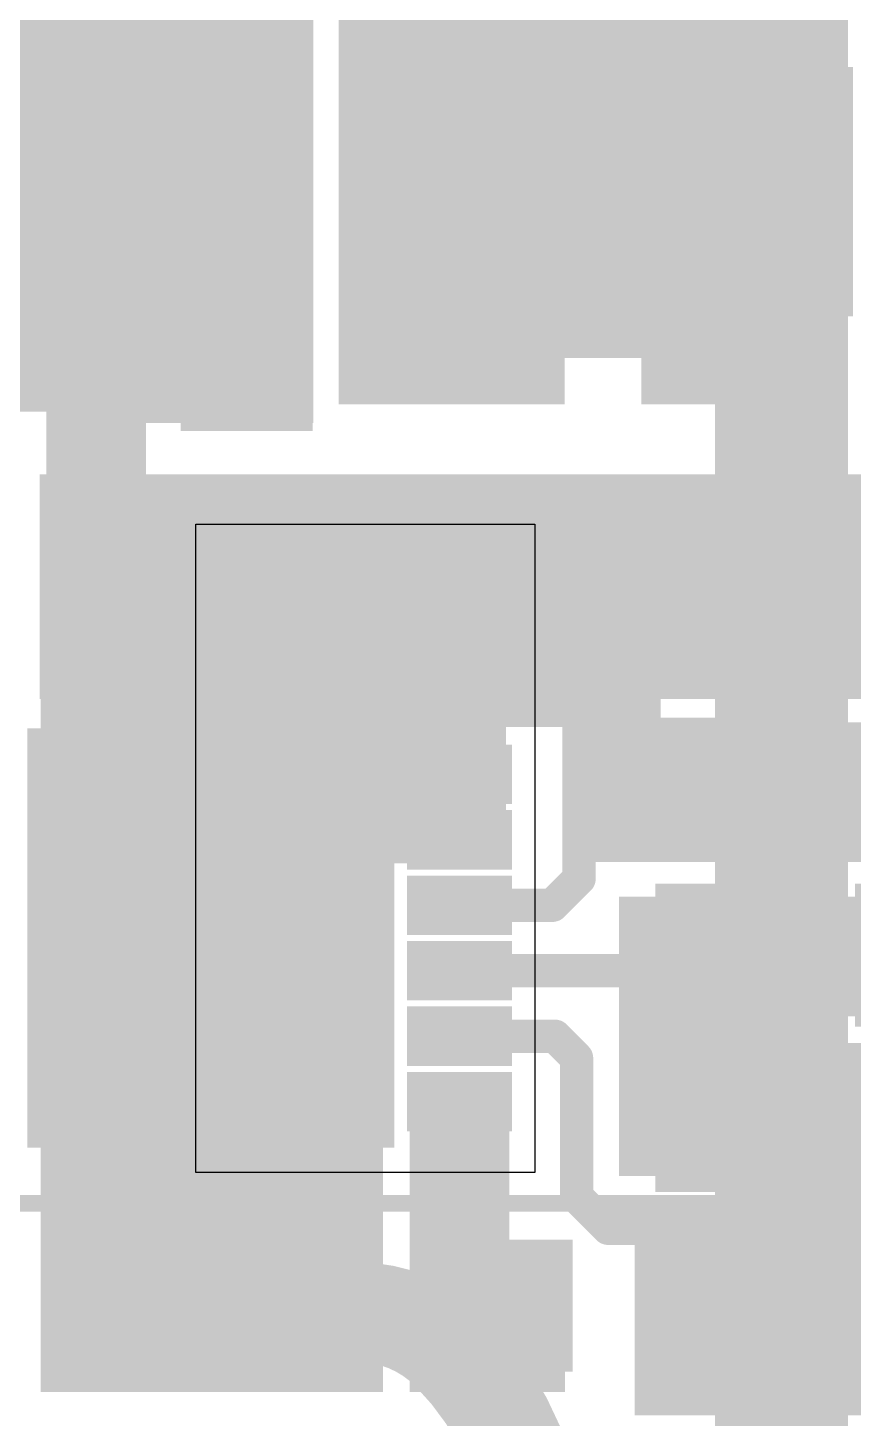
# Model space of a CAD drawing. Header units: millimetres. Extents: x -35.7 to 35.7, y -3.2 to 68.2.
# Drawn here: x -20.08 to -13.77, y 48.19 to 58.81 of the extents above; entities that cross this region are included whole.
import ezdxf

# ---------------------------------------------------------------- set-up
doc = ezdxf.new("R2010")
doc.units = ezdxf.units.MM
for name, color, linetype in [('BottomLayer', 5, 'Continuous'), ('BottomPaste', 16, 'Continuous'), ('BottomSolder', 6, 'Continuous'), ('Mechanical2', 216, 'Continuous'), ('TopLayer', 1, 'Continuous'), ('TopOverlay', 2, 'Continuous'), ('TopSolder', 216, 'Continuous'), ('ViaHoleLayer', 16, 'Continuous')]:
    doc.layers.add(name, color=color, linetype=linetype)

# ---------------------------------------------------------------- blocks, each defined once
blk = doc.blocks.new('RES0603_B_46')
at = {"layer": 'BottomLayer'}
for points in [[(-1.143, -0.4445), (-1.143, 0.4445), (-0.381, 0.4445), (-0.381, -0.4445)], [(0.381, -0.4445), (0.381, 0.4445), (1.143, 0.4445), (1.143, -0.4445)]]:
    blk.add_hatch(color=5, dxfattribs=at).paths.add_polyline_path(points)
at = {"layer": 'BottomPaste'}
for points in [[(-1.143, -0.4445), (-1.143, 0.4445), (-0.381, 0.4445), (-0.381, -0.4445)], [(0.381, -0.4445), (0.381, 0.4445), (1.143, 0.4445), (1.143, -0.4445)]]:
    blk.add_hatch(color=16, dxfattribs=at).paths.add_polyline_path(points)
at = {"layer": 'BottomSolder'}
for points in [[(-1.2446, -0.5461), (-1.2446, 0.5461), (-0.2794, 0.5461), (-0.2794, -0.5461)], [(0.2794, -0.5461), (0.2794, 0.5461), (1.2446, 0.5461), (1.2446, -0.5461)]]:
    blk.add_hatch(color=6, dxfattribs=at).paths.add_polyline_path(points)
blk = doc.blocks.new('CAP_0402_B_98')
at = {"layer": 'BottomLayer'}
for points in [[(-0.241, 0.318), (-0.241, -0.318), (-0.699, -0.318), (-0.699, 0.318)], [(0.699, 0.318), (0.699, -0.318), (0.241, -0.318), (0.241, 0.318)]]:
    blk.add_hatch(color=5, dxfattribs=at).paths.add_polyline_path(points)
at = {"layer": 'BottomPaste'}
for points in [[(-0.241, 0.318), (-0.241, -0.318), (-0.699, -0.318), (-0.699, 0.318)], [(0.699, 0.318), (0.699, -0.318), (0.241, -0.318), (0.241, 0.318)]]:
    blk.add_hatch(color=16, dxfattribs=at).paths.add_polyline_path(points)
at = {"layer": 'BottomSolder'}
for points in [[(-0.181, 0.377), (-0.181, -0.377), (-0.758, -0.377), (-0.758, 0.377)], [(0.758, 0.377), (0.758, -0.377), (0.181, -0.377), (0.181, 0.377)]]:
    blk.add_hatch(color=6, dxfattribs=at).paths.add_polyline_path(points)
blk = doc.blocks.new('CAP_0603_B_99')
at = {"layer": 'BottomLayer'}
for points in [[(-1.143, -0.445), (-1.143, 0.445), (-0.381, 0.445), (-0.381, -0.445)], [(0.381, -0.445), (0.381, 0.445), (1.143, 0.445), (1.143, -0.445)]]:
    blk.add_hatch(color=5, dxfattribs=at).paths.add_polyline_path(points)
at = {"layer": 'BottomPaste'}
for points in [[(-1.143, -0.445), (-1.143, 0.445), (-0.381, 0.445), (-0.381, -0.445)], [(0.381, -0.445), (0.381, 0.445), (1.143, 0.445), (1.143, -0.445)]]:
    blk.add_hatch(color=16, dxfattribs=at).paths.add_polyline_path(points)
at = {"layer": 'BottomSolder'}
for points in [[(-1.203, -0.504), (-1.203, 0.504), (-0.321, 0.504), (-0.321, -0.504)], [(0.321, -0.504), (0.321, 0.504), (1.203, 0.504), (1.203, -0.504)]]:
    blk.add_hatch(color=6, dxfattribs=at).paths.add_polyline_path(points)
blk = doc.blocks.new('CAP_0603_B_101')
at = {"layer": 'BottomLayer'}
for points in [[(-1.143, -0.445), (-1.143, 0.445), (-0.381, 0.445), (-0.381, -0.445)], [(0.381, -0.445), (0.381, 0.445), (1.143, 0.445), (1.143, -0.445)]]:
    blk.add_hatch(color=5, dxfattribs=at).paths.add_polyline_path(points)
at = {"layer": 'BottomPaste'}
for points in [[(-1.143, -0.445), (-1.143, 0.445), (-0.381, 0.445), (-0.381, -0.445)], [(0.381, -0.445), (0.381, 0.445), (1.143, 0.445), (1.143, -0.445)]]:
    blk.add_hatch(color=16, dxfattribs=at).paths.add_polyline_path(points)
at = {"layer": 'BottomSolder'}
for points in [[(-1.203, -0.504), (-1.203, 0.504), (-0.321, 0.504), (-0.321, -0.504)], [(0.321, -0.504), (0.321, 0.504), (1.203, 0.504), (1.203, -0.504)]]:
    blk.add_hatch(color=6, dxfattribs=at).paths.add_polyline_path(points)
blk = doc.blocks.new('CAP_0603_B_102')
at = {"layer": 'BottomLayer'}
for points in [[(-1.143, -0.445), (-1.143, 0.445), (-0.381, 0.445), (-0.381, -0.445)], [(0.381, -0.445), (0.381, 0.445), (1.143, 0.445), (1.143, -0.445)]]:
    blk.add_hatch(color=5, dxfattribs=at).paths.add_polyline_path(points)
at = {"layer": 'BottomPaste'}
for points in [[(-1.143, -0.445), (-1.143, 0.445), (-0.381, 0.445), (-0.381, -0.445)], [(0.381, -0.445), (0.381, 0.445), (1.143, 0.445), (1.143, -0.445)]]:
    blk.add_hatch(color=16, dxfattribs=at).paths.add_polyline_path(points)
at = {"layer": 'BottomSolder'}
for points in [[(-1.203, -0.504), (-1.203, 0.504), (-0.321, 0.504), (-0.321, -0.504)], [(0.321, -0.504), (0.321, 0.504), (1.203, 0.504), (1.203, -0.504)]]:
    blk.add_hatch(color=6, dxfattribs=at).paths.add_polyline_path(points)
blk = doc.blocks.new('CAP_0603_B_120')
at = {"layer": 'BottomLayer'}
for points in [[(-1.143, -0.445), (-1.143, 0.445), (-0.381, 0.445), (-0.381, -0.445)], [(0.381, -0.445), (0.381, 0.445), (1.143, 0.445), (1.143, -0.445)]]:
    blk.add_hatch(color=5, dxfattribs=at).paths.add_polyline_path(points)
at = {"layer": 'BottomPaste'}
for points in [[(-1.143, -0.445), (-1.143, 0.445), (-0.381, 0.445), (-0.381, -0.445)], [(0.381, -0.445), (0.381, 0.445), (1.143, 0.445), (1.143, -0.445)]]:
    blk.add_hatch(color=16, dxfattribs=at).paths.add_polyline_path(points)
at = {"layer": 'BottomSolder'}
for points in [[(-1.203, -0.504), (-1.203, 0.504), (-0.321, 0.504), (-0.321, -0.504)], [(0.321, -0.504), (0.321, 0.504), (1.203, 0.504), (1.203, -0.504)]]:
    blk.add_hatch(color=6, dxfattribs=at).paths.add_polyline_path(points)
blk = doc.blocks.new('SMA_B_129')
at = {"layer": 'BottomLayer'}
for points in [[(-3.25, 0.85), (-0.75, 0.85), (-0.75, -0.85), (-3.25, -0.85)], [(0.75, 0.85), (3.25, 0.85), (3.25, -0.85), (0.75, -0.85)]]:
    blk.add_hatch(color=5, dxfattribs=at).paths.add_polyline_path(points)
at = {"layer": 'BottomPaste'}
for points in [[(-3.25, 0.85), (-0.75, 0.85), (-0.75, -0.85), (-3.25, -0.85)], [(0.75, 0.85), (3.25, 0.85), (3.25, -0.85), (0.75, -0.85)]]:
    blk.add_hatch(color=16, dxfattribs=at).paths.add_polyline_path(points)
at = {"layer": 'BottomSolder'}
for points in [[(-3.352, 0.952), (-0.648, 0.952), (-0.648, -0.952), (-3.352, -0.952)], [(0.648, 0.952), (3.352, 0.952), (3.352, -0.952), (0.648, -0.952)]]:
    blk.add_hatch(color=6, dxfattribs=at).paths.add_polyline_path(points)
blk = doc.blocks.new('RES0603_B_152')
at = {"layer": 'BottomLayer'}
for points in [[(-1.143, -0.4445), (-1.143, 0.4445), (-0.381, 0.4445), (-0.381, -0.4445)], [(0.381, -0.4445), (0.381, 0.4445), (1.143, 0.4445), (1.143, -0.4445)]]:
    blk.add_hatch(color=5, dxfattribs=at).paths.add_polyline_path(points)
at = {"layer": 'BottomPaste'}
for points in [[(-1.143, -0.4445), (-1.143, 0.4445), (-0.381, 0.4445), (-0.381, -0.4445)], [(0.381, -0.4445), (0.381, 0.4445), (1.143, 0.4445), (1.143, -0.4445)]]:
    blk.add_hatch(color=16, dxfattribs=at).paths.add_polyline_path(points)
at = {"layer": 'BottomSolder'}
for points in [[(-1.2446, -0.5461), (-1.2446, 0.5461), (-0.2794, 0.5461), (-0.2794, -0.5461)], [(0.2794, -0.5461), (0.2794, 0.5461), (1.2446, 0.5461), (1.2446, -0.5461)]]:
    blk.add_hatch(color=6, dxfattribs=at).paths.add_polyline_path(points)
blk = doc.blocks.new('RES0603_B_153')
at = {"layer": 'BottomLayer'}
for points in [[(-1.143, -0.4445), (-1.143, 0.4445), (-0.381, 0.4445), (-0.381, -0.4445)], [(0.381, -0.4445), (0.381, 0.4445), (1.143, 0.4445), (1.143, -0.4445)]]:
    blk.add_hatch(color=5, dxfattribs=at).paths.add_polyline_path(points)
at = {"layer": 'BottomPaste'}
for points in [[(-1.143, -0.4445), (-1.143, 0.4445), (-0.381, 0.4445), (-0.381, -0.4445)], [(0.381, -0.4445), (0.381, 0.4445), (1.143, 0.4445), (1.143, -0.4445)]]:
    blk.add_hatch(color=16, dxfattribs=at).paths.add_polyline_path(points)
at = {"layer": 'BottomSolder'}
for points in [[(-1.2446, -0.5461), (-1.2446, 0.5461), (-0.2794, 0.5461), (-0.2794, -0.5461)], [(0.2794, -0.5461), (0.2794, 0.5461), (1.2446, 0.5461), (1.2446, -0.5461)]]:
    blk.add_hatch(color=6, dxfattribs=at).paths.add_polyline_path(points)
blk = doc.blocks.new('750314597_163')
at = {"layer": 'TopOverlay', "const_width": 0.127}
blk.add_lwpolyline([(4.14, 4.928), (-3.937, 4.928)], dxfattribs=at)
blk = doc.blocks.new('LM5160ADNTR_B_164')
at = {"layer": 'BottomLayer'}
for points in [[(-1.3, 1.5), (1.3, 1.5), (1.3, -1.5), (-1.3, -1.5)], [(-2.2, 1.375), (-1.6, 1.375), (-1.6, 1.125), (-2.2, 1.125)], [(1.6, 1.375), (2.2, 1.375), (2.2, 1.125), (1.6, 1.125)], [(-2.2, 0.875), (-1.6, 0.875), (-1.6, 0.625), (-2.2, 0.625)], [(1.6, 0.875), (2.2, 0.875), (2.2, 0.625), (1.6, 0.625)], [(-2.2, 0.375), (-1.6, 0.375), (-1.6, 0.125), (-2.2, 0.125)], [(1.6, 0.375), (2.2, 0.375), (2.2, 0.125), (1.6, 0.125)], [(-2.2, -0.125), (-1.6, -0.125), (-1.6, -0.375), (-2.2, -0.375)], [(1.6, -0.125), (2.2, -0.125), (2.2, -0.375), (1.6, -0.375)], [(-2.2, -0.625), (-1.6, -0.625), (-1.6, -0.875), (-2.2, -0.875)], [(1.6, -0.625), (2.2, -0.625), (2.2, -0.875), (1.6, -0.875)], [(-2.2, -1.125), (-1.6, -1.125), (-1.6, -1.375), (-2.2, -1.375)], [(1.6, -1.125), (2.2, -1.125), (2.2, -1.375), (1.6, -1.375)]]:
    blk.add_hatch(color=5, dxfattribs=at).paths.add_polyline_path(points)
at = {"layer": 'BottomPaste'}
for points in [[(-1.3, 1.5), (1.3, 1.5), (1.3, -1.5), (-1.3, -1.5)], [(-2.2, 1.375), (-1.6, 1.375), (-1.6, 1.125), (-2.2, 1.125)], [(1.6, 1.375), (2.2, 1.375), (2.2, 1.125), (1.6, 1.125)], [(-2.2, 0.875), (-1.6, 0.875), (-1.6, 0.625), (-2.2, 0.625)], [(1.6, 0.875), (2.2, 0.875), (2.2, 0.625), (1.6, 0.625)], [(-2.2, 0.375), (-1.6, 0.375), (-1.6, 0.125), (-2.2, 0.125)], [(1.6, 0.375), (2.2, 0.375), (2.2, 0.125), (1.6, 0.125)], [(-2.2, -0.125), (-1.6, -0.125), (-1.6, -0.375), (-2.2, -0.375)], [(1.6, -0.125), (2.2, -0.125), (2.2, -0.375), (1.6, -0.375)], [(-2.2, -0.625), (-1.6, -0.625), (-1.6, -0.875), (-2.2, -0.875)], [(1.6, -0.625), (2.2, -0.625), (2.2, -0.875), (1.6, -0.875)], [(-2.2, -1.125), (-1.6, -1.125), (-1.6, -1.375), (-2.2, -1.375)], [(1.6, -1.125), (2.2, -1.125), (2.2, -1.375), (1.6, -1.375)]]:
    blk.add_hatch(color=16, dxfattribs=at).paths.add_polyline_path(points)
at = {"layer": 'BottomSolder'}
for points in [[(-1.402, 1.602), (1.402, 1.602), (1.402, -1.602), (-1.402, -1.602)], [(-2.302, 1.477), (-1.498, 1.477), (-1.498, 1.023), (-2.302, 1.023)], [(1.498, 1.477), (2.302, 1.477), (2.302, 1.023), (1.498, 1.023)], [(-2.302, 0.977), (-1.498, 0.977), (-1.498, 0.523), (-2.302, 0.523)], [(1.498, 0.977), (2.302, 0.977), (2.302, 0.523), (1.498, 0.523)], [(-2.302, 0.477), (-1.498, 0.477), (-1.498, 0.023), (-2.302, 0.023)], [(1.498, 0.477), (2.302, 0.477), (2.302, 0.023), (1.498, 0.023)], [(-2.302, -0.023), (-1.498, -0.023), (-1.498, -0.477), (-2.302, -0.477)], [(1.498, -0.023), (2.302, -0.023), (2.302, -0.477), (1.498, -0.477)], [(-2.302, -0.523), (-1.498, -0.523), (-1.498, -0.977), (-2.302, -0.977)], [(1.498, -0.523), (2.302, -0.523), (2.302, -0.977), (1.498, -0.977)], [(-2.302, -1.023), (-1.498, -1.023), (-1.498, -1.477), (-2.302, -1.477)], [(1.498, -1.023), (2.302, -1.023), (2.302, -1.477), (1.498, -1.477)]]:
    blk.add_hatch(color=6, dxfattribs=at).paths.add_polyline_path(points)

msp = doc.modelspace()

# ---------------------------------------------------------------- hatches: boundary and pattern name
at = {"layer": 'BottomLayer'}
for points in [[(-19.787, 55.788), (-17.9, 55.788), (-17.9, 60.3), (-19.787, 60.3)], [(-17.348, 56.286), (-13.875, 56.286), (-13.875, 60.147), (-17.348, 60.147)], [(-19.99, 55.397), (-19.99, 53.68), (-7.341, 53.68), (-7.341, 55.397)], [(-19.983, 53.68), (-11.862, 53.68), (-11.862, 55.042), (-19.983, 55.042)], [(-19.983, 52.426), (-16.427, 52.426), (-16.427, 54.635), (-19.983, 54.635)], [(-15.995, 52.435), (-11.303, 52.435), (-11.303, 53.502), (-15.995, 53.502)], [(-15.563, 50.038), (-14.402, 50.038), (-14.402, 52.172), (-15.563, 52.172)], [(-14.122, 51.257), (-12.903, 51.257), (-12.903, 52.172), (-14.122, 52.172)], [(-14.039, 48.209), (-11.532, 48.209), (-11.532, 51.054), (-14.039, 51.054)], [(-19.983, 48.387), (-17.366, 48.387), (-17.366, 50.927), (-19.983, 50.927)], [(-17.163, 48.387), (-16.401, 48.387), (-16.401, 50.749), (-17.163, 50.749)], [(-15.443, 48.209), (-14.376, 48.209), (-14.376, 49.809), (-15.443, 49.809)], [(-16.789, 48.387), (-15.975, 48.387), (-15.975, 49.505), (-16.789, 49.505)]]:
    msp.add_hatch(color=5, dxfattribs=at).paths.add_polyline_path(points)
h = msp.add_hatch(color=5, dxfattribs=at)
edge = h.paths.add_edge_path()
edge.add_arc((-17.31, 58.438), 0.3, 0, 360)
h = msp.add_hatch(color=5, dxfattribs=at)
edge = h.paths.add_edge_path()
edge.add_arc((-16.618, 58.438), 0.3, 0, 360)
h = msp.add_hatch(color=5, dxfattribs=at)
edge = h.paths.add_edge_path()
edge.add_arc((-17.31, 57.763), 0.3, 0, 360)
h = msp.add_hatch(color=5, dxfattribs=at)
edge = h.paths.add_edge_path()
edge.add_arc((-16.618, 57.763), 0.3, 0, 360)
h = msp.add_hatch(color=5, dxfattribs=at)
edge = h.paths.add_edge_path()
edge.add_arc((-17.31, 57.088), 0.3, 0, 360)
h = msp.add_hatch(color=5, dxfattribs=at)
edge = h.paths.add_edge_path()
edge.add_arc((-16.618, 57.088), 0.3, 0, 360)
h = msp.add_hatch(color=5, dxfattribs=at)
edge = h.paths.add_edge_path()
edge.add_arc((-15.677, 54.686), 0.3, 0, 360)
h = msp.add_hatch(color=5, dxfattribs=at)
edge = h.paths.add_edge_path()
edge.add_arc((-17.678, 54.533), 0.3, 0, 360)
h = msp.add_hatch(color=5, dxfattribs=at)
edge = h.paths.add_edge_path()
edge.add_arc((-15.677, 54.041), 0.3, 0, 360)
h = msp.add_hatch(color=5, dxfattribs=at)
edge = h.paths.add_edge_path()
edge.add_arc((-18.407, 53.858), 0.3, 0, 360)
h = msp.add_hatch(color=5, dxfattribs=at)
edge = h.paths.add_edge_path()
edge.add_arc((-17.678, 53.858), 0.3, 0, 360)
h = msp.add_hatch(color=5, dxfattribs=at)
edge = h.paths.add_edge_path()
edge.add_arc((-18.407, 53.183), 0.3, 0, 360)
h = msp.add_hatch(color=5, dxfattribs=at)
edge = h.paths.add_edge_path()
edge.add_arc((-17.678, 53.183), 0.3, 0, 360)
h = msp.add_hatch(color=5, dxfattribs=at)
edge = h.paths.add_edge_path()
edge.add_arc((-15.646, 52.908), 0.3, 0, 360)
h = msp.add_hatch(color=5, dxfattribs=at)
edge = h.paths.add_edge_path()
edge.add_arc((-18.407, 52.509), 0.3, 0, 360)
h = msp.add_hatch(color=5, dxfattribs=at)
edge = h.paths.add_edge_path()
edge.add_arc((-17.678, 52.509), 0.3, 0, 360)
h = msp.add_hatch(color=5, dxfattribs=at)
edge = h.paths.add_edge_path()
edge.add_arc((-18.407, 51.834), 0.3, 0, 360)
h = msp.add_hatch(color=5, dxfattribs=at)
edge = h.paths.add_edge_path()
edge.add_arc((-17.678, 51.834), 0.3, 0, 360)
h = msp.add_hatch(color=5, dxfattribs=at)
edge = h.paths.add_edge_path()
edge.add_arc((-18.407, 51.159), 0.3, 0, 360)
h = msp.add_hatch(color=5, dxfattribs=at)
edge = h.paths.add_edge_path()
edge.add_arc((-17.678, 51.159), 0.3, 0, 360)
h = msp.add_hatch(color=5, dxfattribs=at)
edge = h.paths.add_edge_path()
edge.add_arc((-18.407, 50.49), 0.3, 0, 360)
h = msp.add_hatch(color=5, dxfattribs=at)
edge = h.paths.add_edge_path()
edge.add_arc((-17.678, 50.484), 0.3, 0, 360)
at = {"layer": 'BottomSolder'}
h = msp.add_hatch(color=6, dxfattribs=at)
edge = h.paths.add_edge_path()
edge.add_arc((-17.31, 58.438), 0.15, 0, 360)
h = msp.add_hatch(color=6, dxfattribs=at)
edge = h.paths.add_edge_path()
edge.add_arc((-16.618, 58.438), 0.15, 0, 360)
h = msp.add_hatch(color=6, dxfattribs=at)
edge = h.paths.add_edge_path()
edge.add_arc((-17.31, 57.763), 0.15, 0, 360)
h = msp.add_hatch(color=6, dxfattribs=at)
edge = h.paths.add_edge_path()
edge.add_arc((-16.618, 57.763), 0.15, 0, 360)
h = msp.add_hatch(color=6, dxfattribs=at)
edge = h.paths.add_edge_path()
edge.add_arc((-17.31, 57.088), 0.15, 0, 360)
h = msp.add_hatch(color=6, dxfattribs=at)
edge = h.paths.add_edge_path()
edge.add_arc((-16.618, 57.088), 0.15, 0, 360)
h = msp.add_hatch(color=6, dxfattribs=at)
edge = h.paths.add_edge_path()
edge.add_arc((-15.677, 54.686), 0.15, 0, 360)
h = msp.add_hatch(color=6, dxfattribs=at)
edge = h.paths.add_edge_path()
edge.add_arc((-17.678, 54.533), 0.15, 0, 360)
h = msp.add_hatch(color=6, dxfattribs=at)
edge = h.paths.add_edge_path()
edge.add_arc((-15.677, 54.041), 0.15, 0, 360)
h = msp.add_hatch(color=6, dxfattribs=at)
edge = h.paths.add_edge_path()
edge.add_arc((-18.407, 53.858), 0.15, 0, 360)
h = msp.add_hatch(color=6, dxfattribs=at)
edge = h.paths.add_edge_path()
edge.add_arc((-17.678, 53.858), 0.15, 0, 360)
h = msp.add_hatch(color=6, dxfattribs=at)
edge = h.paths.add_edge_path()
edge.add_arc((-18.407, 53.183), 0.15, 0, 360)
h = msp.add_hatch(color=6, dxfattribs=at)
edge = h.paths.add_edge_path()
edge.add_arc((-17.678, 53.183), 0.15, 0, 360)
h = msp.add_hatch(color=6, dxfattribs=at)
edge = h.paths.add_edge_path()
edge.add_arc((-15.646, 52.908), 0.15, 0, 360)
h = msp.add_hatch(color=6, dxfattribs=at)
edge = h.paths.add_edge_path()
edge.add_arc((-18.407, 52.509), 0.15, 0, 360)
h = msp.add_hatch(color=6, dxfattribs=at)
edge = h.paths.add_edge_path()
edge.add_arc((-17.678, 52.509), 0.15, 0, 360)
h = msp.add_hatch(color=6, dxfattribs=at)
edge = h.paths.add_edge_path()
edge.add_arc((-18.407, 51.834), 0.15, 0, 360)
h = msp.add_hatch(color=6, dxfattribs=at)
edge = h.paths.add_edge_path()
edge.add_arc((-17.678, 51.834), 0.15, 0, 360)
h = msp.add_hatch(color=6, dxfattribs=at)
edge = h.paths.add_edge_path()
edge.add_arc((-18.407, 51.159), 0.15, 0, 360)
h = msp.add_hatch(color=6, dxfattribs=at)
edge = h.paths.add_edge_path()
edge.add_arc((-17.678, 51.159), 0.15, 0, 360)
h = msp.add_hatch(color=6, dxfattribs=at)
edge = h.paths.add_edge_path()
edge.add_arc((-18.407, 50.49), 0.15, 0, 360)
h = msp.add_hatch(color=6, dxfattribs=at)
edge = h.paths.add_edge_path()
edge.add_arc((-17.678, 50.484), 0.15, 0, 360)
at = {"layer": 'TopLayer'}
for points in [[(-20.523, 59.685), (-18.962, 58.592), (-17.424, 60.789), (-18.985, 61.882)], [(-15.392, 55.931), (-13.818, 55.931), (-13.818, 60.996), (-15.392, 60.996)], [(-20.523, 55.874), (-18.415, 55.874), (-18.415, 59.685), (-20.523, 59.685)], [(-17.704, 55.931), (-15.977, 55.931), (-15.977, 59.66), (-17.704, 59.66)], [(-18.796, 53.467), (-15.245, 53.467), (-15.245, 55.397), (-18.796, 55.397)]]:
    msp.add_hatch(color=1, dxfattribs=at).paths.add_polyline_path(points)
h = msp.add_hatch(color=1, dxfattribs=at)
edge = h.paths.add_edge_path()
edge.add_arc((-17.31, 58.438), 0.3, 0, 360)
h = msp.add_hatch(color=1, dxfattribs=at)
edge = h.paths.add_edge_path()
edge.add_arc((-16.618, 58.438), 0.3, 0, 360)
h = msp.add_hatch(color=1, dxfattribs=at)
edge = h.paths.add_edge_path()
edge.add_arc((-17.31, 57.763), 0.3, 0, 360)
h = msp.add_hatch(color=1, dxfattribs=at)
edge = h.paths.add_edge_path()
edge.add_arc((-16.618, 57.763), 0.3, 0, 360)
h = msp.add_hatch(color=1, dxfattribs=at)
edge = h.paths.add_edge_path()
edge.add_arc((-17.31, 57.088), 0.3, 0, 360)
h = msp.add_hatch(color=1, dxfattribs=at)
edge = h.paths.add_edge_path()
edge.add_arc((-16.618, 57.088), 0.3, 0, 360)
h = msp.add_hatch(color=1, dxfattribs=at)
edge = h.paths.add_edge_path()
edge.add_arc((-15.677, 54.686), 0.3, 0, 360)
h = msp.add_hatch(color=1, dxfattribs=at)
edge = h.paths.add_edge_path()
edge.add_arc((-17.678, 54.533), 0.3, 0, 360)
h = msp.add_hatch(color=1, dxfattribs=at)
edge = h.paths.add_edge_path()
edge.add_arc((-15.677, 54.041), 0.3, 0, 360)
h = msp.add_hatch(color=1, dxfattribs=at)
edge = h.paths.add_edge_path()
edge.add_arc((-18.407, 53.858), 0.3, 0, 360)
h = msp.add_hatch(color=1, dxfattribs=at)
edge = h.paths.add_edge_path()
edge.add_arc((-17.678, 53.858), 0.3, 0, 360)
h = msp.add_hatch(color=1, dxfattribs=at)
edge = h.paths.add_edge_path()
edge.add_arc((-18.407, 53.183), 0.3, 0, 360)
h = msp.add_hatch(color=1, dxfattribs=at)
edge = h.paths.add_edge_path()
edge.add_arc((-17.678, 53.183), 0.3, 0, 360)
h = msp.add_hatch(color=1, dxfattribs=at)
edge = h.paths.add_edge_path()
edge.add_arc((-15.646, 52.908), 0.3, 0, 360)
h = msp.add_hatch(color=1, dxfattribs=at)
edge = h.paths.add_edge_path()
edge.add_arc((-18.407, 52.509), 0.3, 0, 360)
h = msp.add_hatch(color=1, dxfattribs=at)
edge = h.paths.add_edge_path()
edge.add_arc((-17.678, 52.509), 0.3, 0, 360)
h = msp.add_hatch(color=1, dxfattribs=at)
edge = h.paths.add_edge_path()
edge.add_arc((-18.407, 51.834), 0.3, 0, 360)
h = msp.add_hatch(color=1, dxfattribs=at)
edge = h.paths.add_edge_path()
edge.add_arc((-17.678, 51.834), 0.3, 0, 360)
h = msp.add_hatch(color=1, dxfattribs=at)
edge = h.paths.add_edge_path()
edge.add_arc((-18.407, 51.159), 0.3, 0, 360)
h = msp.add_hatch(color=1, dxfattribs=at)
edge = h.paths.add_edge_path()
edge.add_arc((-17.678, 51.159), 0.3, 0, 360)
h = msp.add_hatch(color=1, dxfattribs=at)
edge = h.paths.add_edge_path()
edge.add_arc((-18.407, 50.49), 0.3, 0, 360)
h = msp.add_hatch(color=1, dxfattribs=at)
edge = h.paths.add_edge_path()
edge.add_arc((-17.678, 50.484), 0.3, 0, 360)
at = {"layer": 'TopSolder'}
h = msp.add_hatch(color=216, dxfattribs=at)
edge = h.paths.add_edge_path()
edge.add_arc((-17.31, 58.438), 0.15, 0, 360)
h = msp.add_hatch(color=216, dxfattribs=at)
edge = h.paths.add_edge_path()
edge.add_arc((-16.618, 58.438), 0.15, 0, 360)
h = msp.add_hatch(color=216, dxfattribs=at)
edge = h.paths.add_edge_path()
edge.add_arc((-17.31, 57.763), 0.15, 0, 360)
h = msp.add_hatch(color=216, dxfattribs=at)
edge = h.paths.add_edge_path()
edge.add_arc((-16.618, 57.763), 0.15, 0, 360)
h = msp.add_hatch(color=216, dxfattribs=at)
edge = h.paths.add_edge_path()
edge.add_arc((-17.31, 57.088), 0.15, 0, 360)
h = msp.add_hatch(color=216, dxfattribs=at)
edge = h.paths.add_edge_path()
edge.add_arc((-16.618, 57.088), 0.15, 0, 360)
h = msp.add_hatch(color=216, dxfattribs=at)
edge = h.paths.add_edge_path()
edge.add_arc((-15.677, 54.686), 0.15, 0, 360)
h = msp.add_hatch(color=216, dxfattribs=at)
edge = h.paths.add_edge_path()
edge.add_arc((-17.678, 54.533), 0.15, 0, 360)
h = msp.add_hatch(color=216, dxfattribs=at)
edge = h.paths.add_edge_path()
edge.add_arc((-15.677, 54.041), 0.15, 0, 360)
h = msp.add_hatch(color=216, dxfattribs=at)
edge = h.paths.add_edge_path()
edge.add_arc((-18.407, 53.858), 0.15, 0, 360)
h = msp.add_hatch(color=216, dxfattribs=at)
edge = h.paths.add_edge_path()
edge.add_arc((-17.678, 53.858), 0.15, 0, 360)
h = msp.add_hatch(color=216, dxfattribs=at)
edge = h.paths.add_edge_path()
edge.add_arc((-18.407, 53.183), 0.15, 0, 360)
h = msp.add_hatch(color=216, dxfattribs=at)
edge = h.paths.add_edge_path()
edge.add_arc((-17.678, 53.183), 0.15, 0, 360)
h = msp.add_hatch(color=216, dxfattribs=at)
edge = h.paths.add_edge_path()
edge.add_arc((-15.646, 52.908), 0.15, 0, 360)
h = msp.add_hatch(color=216, dxfattribs=at)
edge = h.paths.add_edge_path()
edge.add_arc((-18.407, 52.509), 0.15, 0, 360)
h = msp.add_hatch(color=216, dxfattribs=at)
edge = h.paths.add_edge_path()
edge.add_arc((-17.678, 52.509), 0.15, 0, 360)
h = msp.add_hatch(color=216, dxfattribs=at)
edge = h.paths.add_edge_path()
edge.add_arc((-18.407, 51.834), 0.15, 0, 360)
h = msp.add_hatch(color=216, dxfattribs=at)
edge = h.paths.add_edge_path()
edge.add_arc((-17.678, 51.834), 0.15, 0, 360)
h = msp.add_hatch(color=216, dxfattribs=at)
edge = h.paths.add_edge_path()
edge.add_arc((-18.407, 51.159), 0.15, 0, 360)
h = msp.add_hatch(color=216, dxfattribs=at)
edge = h.paths.add_edge_path()
edge.add_arc((-17.678, 51.159), 0.15, 0, 360)
h = msp.add_hatch(color=216, dxfattribs=at)
edge = h.paths.add_edge_path()
edge.add_arc((-18.407, 50.49), 0.15, 0, 360)
h = msp.add_hatch(color=216, dxfattribs=at)
edge = h.paths.add_edge_path()
edge.add_arc((-17.678, 50.484), 0.15, 0, 360)
at = {"layer": 'ViaHoleLayer'}
h = msp.add_hatch(color=16, dxfattribs=at)
edge = h.paths.add_edge_path()
edge.add_arc((-17.31, 58.438), 0.15, 0, 360)
h = msp.add_hatch(color=16, dxfattribs=at)
edge = h.paths.add_edge_path()
edge.add_arc((-16.618, 58.438), 0.15, 0, 360)
h = msp.add_hatch(color=16, dxfattribs=at)
edge = h.paths.add_edge_path()
edge.add_arc((-17.31, 57.763), 0.15, 0, 360)
h = msp.add_hatch(color=16, dxfattribs=at)
edge = h.paths.add_edge_path()
edge.add_arc((-16.618, 57.763), 0.15, 0, 360)
h = msp.add_hatch(color=16, dxfattribs=at)
edge = h.paths.add_edge_path()
edge.add_arc((-17.31, 57.088), 0.15, 0, 360)
h = msp.add_hatch(color=16, dxfattribs=at)
edge = h.paths.add_edge_path()
edge.add_arc((-16.618, 57.088), 0.15, 0, 360)
h = msp.add_hatch(color=16, dxfattribs=at)
edge = h.paths.add_edge_path()
edge.add_arc((-15.677, 54.686), 0.15, 0, 360)
h = msp.add_hatch(color=16, dxfattribs=at)
edge = h.paths.add_edge_path()
edge.add_arc((-17.678, 54.533), 0.15, 0, 360)
h = msp.add_hatch(color=16, dxfattribs=at)
edge = h.paths.add_edge_path()
edge.add_arc((-15.677, 54.041), 0.15, 0, 360)
h = msp.add_hatch(color=16, dxfattribs=at)
edge = h.paths.add_edge_path()
edge.add_arc((-18.407, 53.858), 0.15, 0, 360)
h = msp.add_hatch(color=16, dxfattribs=at)
edge = h.paths.add_edge_path()
edge.add_arc((-17.678, 53.858), 0.15, 0, 360)
h = msp.add_hatch(color=16, dxfattribs=at)
edge = h.paths.add_edge_path()
edge.add_arc((-18.407, 53.183), 0.15, 0, 360)
h = msp.add_hatch(color=16, dxfattribs=at)
edge = h.paths.add_edge_path()
edge.add_arc((-17.678, 53.183), 0.15, 0, 360)
h = msp.add_hatch(color=16, dxfattribs=at)
edge = h.paths.add_edge_path()
edge.add_arc((-15.646, 52.908), 0.15, 0, 360)
h = msp.add_hatch(color=16, dxfattribs=at)
edge = h.paths.add_edge_path()
edge.add_arc((-18.407, 52.509), 0.15, 0, 360)
h = msp.add_hatch(color=16, dxfattribs=at)
edge = h.paths.add_edge_path()
edge.add_arc((-17.678, 52.509), 0.15, 0, 360)
h = msp.add_hatch(color=16, dxfattribs=at)
edge = h.paths.add_edge_path()
edge.add_arc((-18.407, 51.834), 0.15, 0, 360)
h = msp.add_hatch(color=16, dxfattribs=at)
edge = h.paths.add_edge_path()
edge.add_arc((-17.678, 51.834), 0.15, 0, 360)
h = msp.add_hatch(color=16, dxfattribs=at)
edge = h.paths.add_edge_path()
edge.add_arc((-18.407, 51.159), 0.15, 0, 360)
h = msp.add_hatch(color=16, dxfattribs=at)
edge = h.paths.add_edge_path()
edge.add_arc((-17.678, 51.159), 0.15, 0, 360)
h = msp.add_hatch(color=16, dxfattribs=at)
edge = h.paths.add_edge_path()
edge.add_arc((-18.407, 50.49), 0.15, 0, 360)
h = msp.add_hatch(color=16, dxfattribs=at)
edge = h.paths.add_edge_path()
edge.add_arc((-17.678, 50.484), 0.15, 0, 360)

# ---------------------------------------------------------------- linework, layer by layer
at = {"layer": 'BottomLayer'}
for points, const_width in [([(-15.868, 52.308), (-15.868, 53.299)], 0.254), ([(-16.071, 52.105), (-15.868, 52.308)], 0.254), ([(-16.782, 52.105), (-16.071, 52.105)], 0.254), ([(-19.068, 51.469), (-18.682, 51.855)], 0.457), ([(-16.782, 51.605), (-15.436, 51.605)], 0.254), ([(-15.436, 51.605), (-15.182, 51.351)], 0.254), ([(-19.068, 49.031), (-19.068, 51.469)], 0.457), ([(-15.182, 51.013), (-15.182, 51.351)], 0.254), ([(-16.782, 51.105), (-16.053, 51.105)], 0.254), ([(-16.053, 51.105), (-15.886, 50.938)], 0.254), ([(-15.886, 49.879), (-15.886, 50.938)], 0.254), ([(-15.886, 49.879), (-15.645, 49.638)], 0.254), ([(-15.645, 49.638), (-15.12, 49.638)], 0.254), ([(-15.12, 49.638), (-15.088, 49.606)], 0.254)]:
    msp.add_lwpolyline(points, dxfattribs=dict(at, const_width=const_width))
for points, const_width in [([(-15.931, 53.299, 1), (-15.804, 53.299, 1)], 0.127), ([(-15.931, 52.308, 1), (-15.804, 52.308, 1)], 0.127), ([(-15.931, 52.308, 1), (-15.804, 52.308, 1)], 0.127), ([(-16.846, 52.105, 1), (-16.719, 52.105, 1)], 0.127), ([(-16.134, 52.105, 1), (-16.007, 52.105, 1)], 0.127), ([(-16.134, 52.105, 1), (-16.007, 52.105, 1)], 0.127), ([(-18.796, 51.855, 1), (-18.568, 51.855, 1)], 0.229), ([(-16.846, 51.605, 1), (-16.719, 51.605, 1)], 0.127), ([(-15.499, 51.605, 1), (-15.372, 51.605, 1)], 0.127), ([(-15.499, 51.605, 1), (-15.372, 51.605, 1)], 0.127), ([(-19.182, 51.469, 1), (-18.954, 51.469, 1)], 0.229), ([(-19.182, 51.469, 1), (-18.954, 51.469, 1)], 0.229), ([(-15.245, 51.351, 1), (-15.118, 51.351, 1)], 0.127), ([(-15.245, 51.351, 1), (-15.118, 51.351, 1)], 0.127), ([(-16.846, 51.105, 1), (-16.719, 51.105, 1)], 0.127), ([(-16.116, 51.105, 1), (-15.989, 51.105, 1)], 0.127), ([(-16.116, 51.105, 1), (-15.989, 51.105, 1)], 0.127), ([(-15.245, 51.013, 1), (-15.118, 51.013, 1)], 0.127), ([(-15.95, 50.938, 1), (-15.823, 50.938, 1)], 0.127), ([(-15.95, 50.938, 1), (-15.823, 50.938, 1)], 0.127), ([(-15.95, 49.879, 1), (-15.823, 49.879, 1)], 0.127), ([(-15.95, 49.879, 1), (-15.823, 49.879, 1)], 0.127), ([(-15.709, 49.638, 1), (-15.582, 49.638, 1)], 0.127), ([(-15.709, 49.638, 1), (-15.582, 49.638, 1)], 0.127), ([(-15.183, 49.638, 1), (-15.056, 49.638, 1)], 0.127), ([(-15.183, 49.638, 1), (-15.056, 49.638, 1)], 0.127), ([(-15.151, 49.606, 1), (-15.024, 49.606, 1)], 0.127), ([(-19.182, 49.031, 1), (-18.954, 49.031, 1)], 0.229)]:
    msp.add_lwpolyline(points, format="xyb", close=True, dxfattribs=dict(at, const_width=const_width))
at = {"layer": 'Mechanical2', "const_width": 0.381}
msp.add_lwpolyline([(-30.744, 50.25, -0.267949), (0, 68)], format="xyb", dxfattribs=at)
at = {"layer": 'TopLayer'}
for p, q in [((-18.796, 55.016), (-16.205, 55.016)), ((-18.796, 50.063), (-18.796, 55.016)), ((-16.205, 55.016), (-16.205, 50.063)), ((-16.205, 50.063), (-18.796, 50.063))]:
    msp.add_line(p, q, dxfattribs=at)
for points, const_width in [([(-14.321, 47.427), (-14.321, 60.461)], 1.016), ([(-19.558, 50.093), (-19.558, 56.998)], 0.762), ([(-18.27, 48.997), (-18.177, 48.997)], 0.762), ([(-18.272, 48.997), (-18.27, 48.997)], 0.635), ([(-18.177, 48.997), (-17.558, 48.997)], 0.762)]:
    msp.add_lwpolyline(points, dxfattribs=dict(at, const_width=const_width))
for points, const_width in [([(-19.749, 56.998, 1), (-19.368, 56.998, 1)], 0.381), ([(-19.749, 50.093, 1), (-19.368, 50.093, 1)], 0.381), ([(-19.749, 50.093, 1), (-19.368, 50.093, 1)], 0.381), ([(-19.486, 49.461, 1), (-19.105, 49.461, 1)], 0.381), ([(-19.486, 49.461, 1), (-19.105, 49.461, 1)], 0.381), ([(-18.461, 48.997, 1), (-18.08, 48.997, 1)], 0.381), ([(-18.431, 48.997, 1), (-18.113, 48.997, 1)], 0.318), ([(-18.429, 48.997, 1), (-18.112, 48.997, 1)], 0.318), ([(-18.368, 48.997, 1), (-17.987, 48.997, 1)], 0.381), ([(-18.368, 48.997, 1), (-17.987, 48.997, 1)], 0.381), ([(-18.368, 48.997, 1), (-17.987, 48.997, 1)], 0.381), ([(-18.368, 48.997, 1), (-17.987, 48.997, 1)], 0.381), ([(-18.361, 48.997, 1), (-17.98, 48.997, 1)], 0.381), ([(-17.749, 48.997, 1), (-17.368, 48.997, 1)], 0.381), ([(-17.749, 48.997, 1), (-17.368, 48.997, 1)], 0.381), ([(-17.043, 48.705, 1), (-16.662, 48.705, 1)], 0.381), ([(-17.043, 48.705, 1), (-16.662, 48.705, 1)], 0.381)]:
    msp.add_lwpolyline(points, format="xyb", close=True, dxfattribs=dict(at, const_width=const_width))
at = {"layer": 'TopLayer', "const_width": 0.762}
for points in [[(-19.295, 49.461, -0.199421), (-19.558, 50.093)], [(-18.177, 48.997, -0.197823), (-19.295, 49.461)], [(-18.17, 48.997, -0.001058), (-18.177, 48.997)], [(-17.558, 48.997, -0.198912), (-16.853, 48.705)], [(-16.853, 48.705, -0.198912), (-16.18, 47.079)]]:
    msp.add_lwpolyline(points, format="xyb", dxfattribs=at)

# ---------------------------------------------------------------- block references
for name, p, rotation in [('750314597_163', (-16.921, 54.757), 180), ('CAP_0603_B_120', (-18.408, 55.407), 90), ('CAP_0603_B_99', (-13.785, 53.68), 90), ('CAP_0402_B_98', (-14.928, 53.718), 90), ('LM5160ADNTR_B_164', (-18.682, 51.855), 180)]:
    msp.add_blockref(name, p, dxfattribs=dict(rotation=rotation))
for name, p in [('SMA_B_129', (-13.125, 57.556)), ('RES0603_B_153', (-14.039, 51.724)), ('RES0603_B_152', (-14.039, 50.462)), ('RES0603_B_46', (-14.039, 49.2)), ('CAP_0603_B_101', (-19.83, 49.031)), ('CAP_0603_B_102', (-17.12, 49.047))]:
    msp.add_blockref(name, p)

doc.saveas('drawing.dxf')
